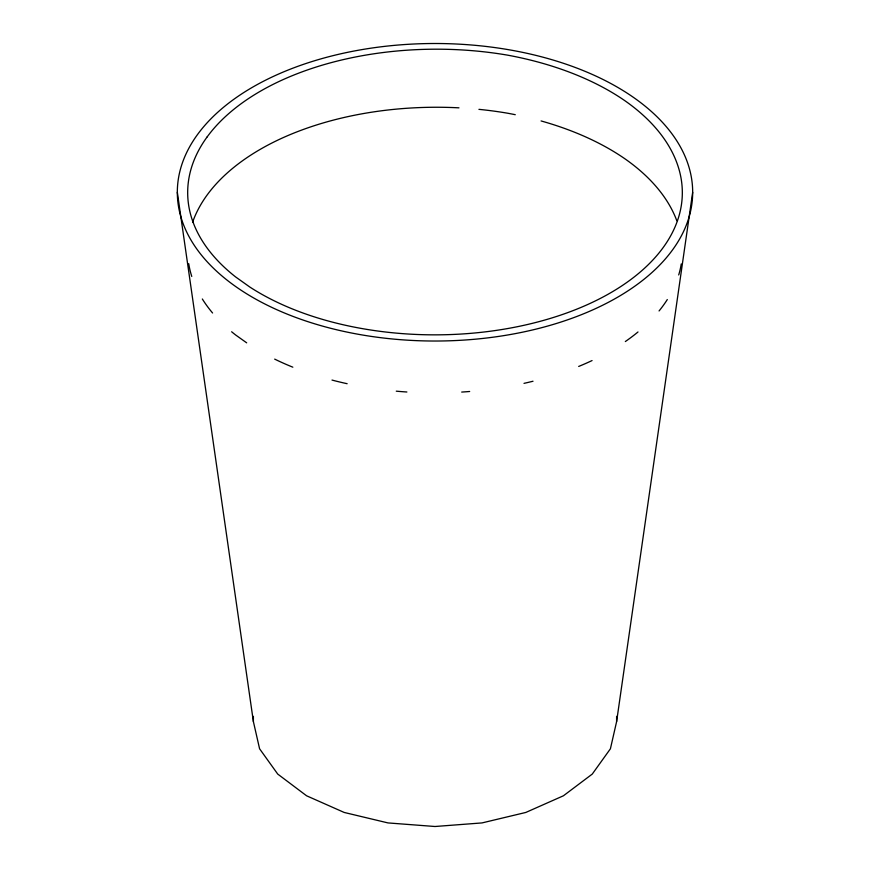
<?xml version="1.0" encoding="UTF-8"?>
<svg xmlns="http://www.w3.org/2000/svg" width="870" height="870" viewBox="0 0 870 870"><rect width="100%" height="100%" fill="white"/><g stroke="black" fill="none" stroke-linecap="round" stroke-linejoin="round"><path stroke-width="1.3" d="M177.328 192.259L253.398 721.654L259.586 748.787L277.726 774.072L306.588 795.789L344.194 812.449L387.998 822.922L435 826.5L482.002 822.922L525.806 812.449L563.412 795.789L592.274 774.072L610.414 748.787L616.602 721.654L692.672 192.259A257.672 148.759 0 0 0 306.164 63.434A257.672 148.759 0 0 0 306.164 321.095A257.672 148.759 0 0 0 692.672 192.259M246.678 342.834L235.639 334.983A246.221 142.158 0 0 1 231.637 331.774M616.602 716.38L616.602 721.654M253.398 716.38L253.398 721.654M332.003 380.07A246.047 142.049 0 0 0 339.67 381.995A248.766 143.626 0 0 0 347.141 383.703M292.842 367.183A246.047 142.049 0 0 1 274.681 359.114M578.68 366.444A248.766 143.626 0 0 0 583.629 364.367A245.699 141.853 0 0 0 592.057 360.561M533.016 381.234A248.766 143.626 0 0 1 524.001 383.355M469.669 391.489A248.766 143.626 0 0 1 461.698 392.065M406.888 392A248.766 143.626 0 0 1 396.274 391.174M676.806 220.73A250.962 144.888 0 0 0 625.356 159.101A252.942 146.029 0 0 0 541.075 120.941M681.254 263.947A245.699 141.853 0 0 1 678.709 274.963M667.301 299.552A245.699 141.853 0 0 1 659.068 310.949M637.993 331.981A245.699 141.853 0 0 1 625.334 341.54M515.268 114.699A252.942 146.029 0 0 0 507.699 113.23A249.07 143.333 0 0 0 478.935 109.348M212.584 312.993A246.221 142.158 0 0 1 202.329 298.997M191.759 276.432A246.221 142.158 0 0 1 188.725 263.686M458.958 107.836A249.07 143.333 0 0 0 279.629 139.254A248.287 143.343 0 0 0 207.201 194.902L206.56 195.783A248.472 143.452 0 0 0 192.607 222.231M207.201 136.851L206.56 137.721A248.472 143.452 0 0 0 188.714 205.635A246.221 142.158 0 0 0 235.629 276.932L249.657 286.926A246.047 142.049 0 0 0 339.67 323.934A248.766 143.626 0 0 0 583.629 306.305A245.699 141.853 0 0 0 680.688 176.295A250.962 144.888 0 0 0 625.345 101.04A252.942 146.029 0 0 0 507.699 55.169A249.07 143.333 0 0 0 279.629 81.204A248.287 143.343 0 0 0 207.201 136.851"/></g></svg>
